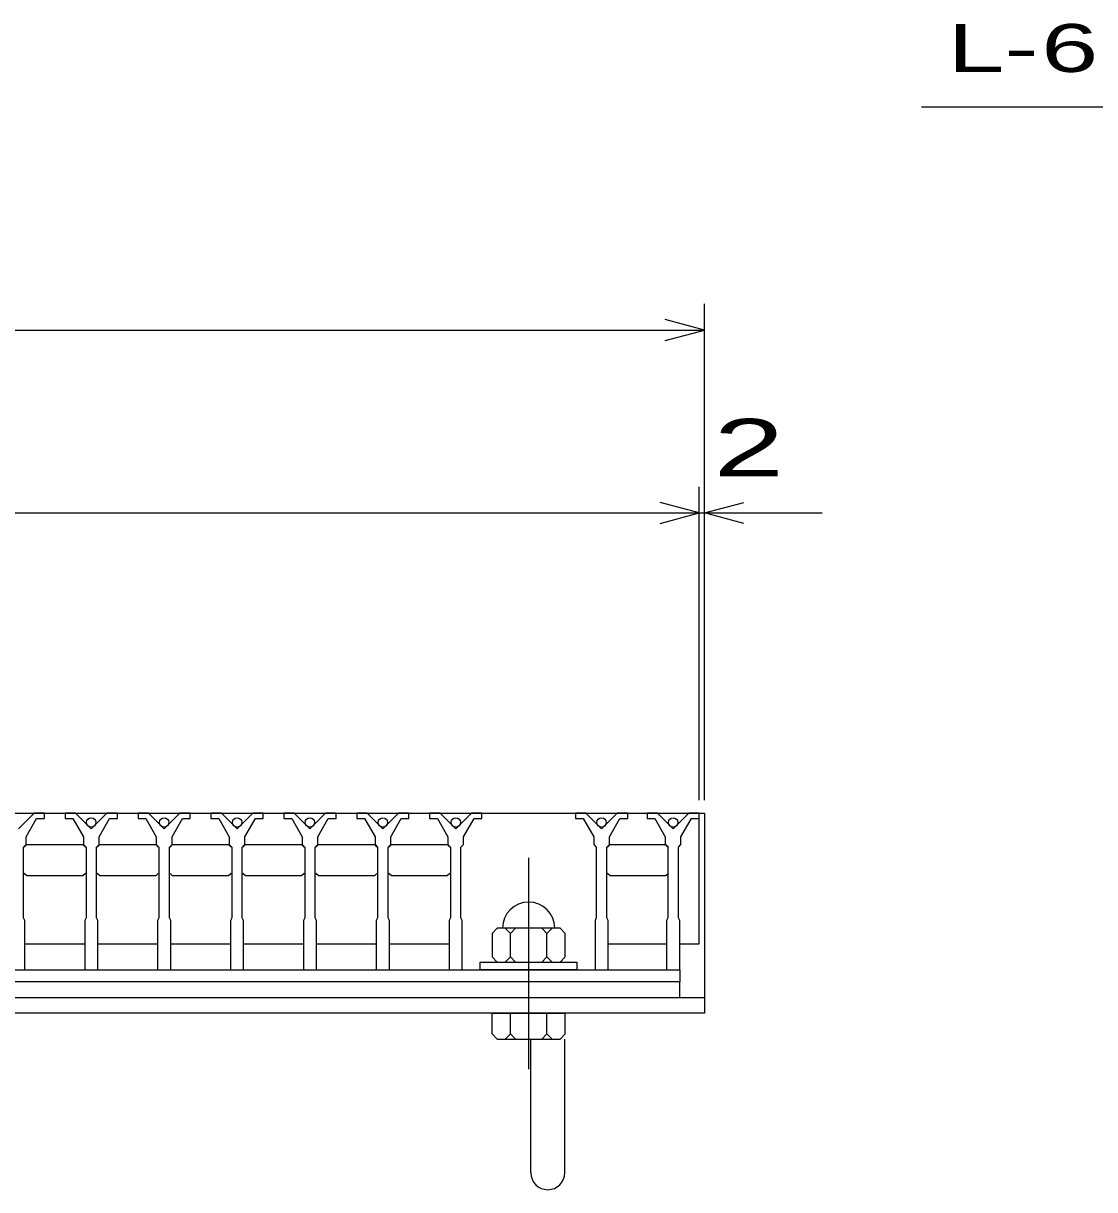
# Model space of a CAD drawing. Units: millimetres, scale not verified. Extents: x -1820 to 1731, y -1282 to 1054.
# Drawn here: x -610.7 to -200.7, y -716.1 to -269.6 of the extents above; entities that cross this region are included whole.
import ezdxf
from ezdxf.enums import TextEntityAlignment as Align

# ---------------------------------------------------------------- set-up
doc = ezdxf.new("R2010")
doc.units = ezdxf.units.MM
doc.header["$LTSCALE"] = 10
doc.linetypes.add('CHAIN', pattern=[18.5, 12, -1.5, 3.5, -1.5])
for name, color, linetype, lineweight in [('16', 3, 'Continuous', 25), ('19', 6, 'Continuous', 25), ('22', 2, 'Continuous', 25)]:
    doc.layers.add(name, color=color, linetype=linetype, lineweight=lineweight)
doc.styles.add('ベクトル', font='')
doc.styles.get('ベクトル').set_extended_font_data('ベクトル')

msp = doc.modelspace()

# ---------------------------------------------------------------- linework, layer by layer
at = {"layer": '16'}
for p, q in [((-1348, -572), (-352, -572)), ((-606.6, -572), (-612.6, -578)), ((-609.6, -581), (-605.6, -574)), ((-602.6, -572), (-606.6, -572)), ((-605.6, -574), (-602.6, -574)), ((-602.6, -574), (-602.6, -572)), ((-594.7, -572), (-594.7, -574)), ((-590.7, -572), (-594.7, -572)), ((-594.7, -574), (-591.7, -574)), ((-591.7, -574), (-587.7, -581)), ((-584.7, -578), (-590.7, -572)), ((-578.7, -572), (-584.7, -578)), ((-581.7, -581), (-577.7, -574)), ((-574.7, -572), (-578.7, -572)), ((-577.7, -574), (-574.7, -574)), ((-574.7, -574), (-574.7, -572)), ((-566.8, -572), (-566.8, -574)), ((-562.8, -572), (-566.8, -572)), ((-566.8, -574), (-563.8, -574)), ((-563.8, -574), (-559.8, -581)), ((-556.8, -578), (-562.8, -572)), ((-550.8, -572), (-556.8, -578)), ((-553.8, -581), (-549.8, -574)), ((-546.8, -572), (-550.8, -572)), ((-549.8, -574), (-546.8, -574)), ((-546.8, -574), (-546.8, -572)), ((-538.9, -572), (-538.9, -574)), ((-534.9, -572), (-538.9, -572)), ((-538.9, -574), (-535.9, -574)), ((-535.9, -574), (-531.9, -581)), ((-528.9, -578), (-534.9, -572)), ((-522.9, -572), (-528.9, -578)), ((-525.9, -581), (-521.9, -574)), ((-518.9, -572), (-522.9, -572)), ((-521.9, -574), (-518.9, -574)), ((-518.9, -574), (-518.9, -572)), ((-511, -572), (-511, -574)), ((-507, -572), (-511, -572)), ((-511, -574), (-508, -574)), ((-508, -574), (-504, -581)), ((-501, -578), (-507, -572)), ((-495, -572), (-501, -578)), ((-498, -581), (-494, -574)), ((-491, -572), (-495, -572)), ((-494, -574), (-491, -574)), ((-491, -574), (-491, -572)), ((-483.1, -572), (-483.1, -574)), ((-479.1, -572), (-483.1, -572)), ((-483.1, -574), (-480.1, -574)), ((-480.1, -574), (-476.1, -581)), ((-473.1, -578), (-479.1, -572)), ((-467.1, -572), (-473.1, -578)), ((-470.1, -581), (-466.1, -574)), ((-463.1, -572), (-467.1, -572)), ((-466.1, -574), (-463.1, -574)), ((-463.1, -574), (-463.1, -572)), ((-455.2, -572), (-455.2, -574)), ((-451.2, -572), (-455.2, -572)), ((-455.2, -574), (-452.2, -574)), ((-452.2, -574), (-448.2, -581)), ((-445.2, -578), (-451.2, -572)), ((-439.2, -572), (-445.2, -578)), ((-442.2, -581), (-438.2, -574)), ((-435.2, -572), (-439.2, -572)), ((-438.2, -574), (-435.2, -574)), ((-435.2, -574), (-435.2, -572)), ((-399.4, -572), (-399.4, -574)), ((-395.4, -572), (-399.4, -572)), ((-399.4, -574), (-396.4, -574)), ((-396.4, -574), (-392.4, -581)), ((-389.4, -578), (-395.4, -572)), ((-383.4, -572), (-389.4, -578)), ((-386.4, -581), (-382.4, -574)), ((-379.4, -572), (-383.4, -572)), ((-382.4, -574), (-379.4, -574)), ((-379.4, -574), (-379.4, -572)), ((-372, -572), (-372, -574)), ((-368, -572), (-372, -572)), ((-372, -574), (-369, -574)), ((-369, -574), (-365, -581)), ((-362, -578), (-368, -572)), ((-356, -572), (-362, -578)), ((-359, -581), (-355, -574)), ((-352, -572), (-356, -572)), ((-355, -574), (-352, -574)), ((-352, -574), (-352, -572)), ((-352, -622), (-352, -572)), ((-610.6, -585), (-609.6, -584)), ((-610.35, -585), (-609.35, -584)), ((-609.6, -584), (-609.6, -581)), ((-609.35, -584), (-587.95, -584)), ((-587.95, -584), (-586.95, -585)), ((-587.7, -581), (-587.7, -584)), ((-587.7, -584), (-586.7, -585)), ((-582.7, -585), (-581.7, -584)), ((-582.45, -585), (-581.45, -584)), ((-581.7, -584), (-581.7, -581)), ((-581.45, -584), (-560.05, -584)), ((-560.05, -584), (-559.05, -585)), ((-559.8, -581), (-559.8, -584)), ((-559.8, -584), (-558.8, -585)), ((-554.8, -585), (-553.8, -584)), ((-554.55, -585), (-553.55, -584)), ((-553.8, -584), (-553.8, -581)), ((-553.55, -584), (-532.15, -584)), ((-532.15, -584), (-531.15, -585)), ((-531.9, -581), (-531.9, -584)), ((-531.9, -584), (-530.9, -585)), ((-526.9, -585), (-525.9, -584)), ((-526.65, -585), (-525.65, -584)), ((-525.9, -584), (-525.9, -581)), ((-525.65, -584), (-504.25, -584)), ((-504.25, -584), (-503.25, -585)), ((-504, -581), (-504, -584)), ((-504, -584), (-503, -585)), ((-499, -585), (-498, -584)), ((-498.75, -585), (-497.75, -584)), ((-498, -584), (-498, -581)), ((-497.75, -584), (-476.35, -584)), ((-476.35, -584), (-475.35, -585)), ((-476.1, -581), (-476.1, -584)), ((-476.1, -584), (-475.1, -585)), ((-471.1, -585), (-470.1, -584)), ((-470.85, -585), (-469.85, -584)), ((-470.1, -584), (-470.1, -581)), ((-469.85, -584), (-448.45, -584)), ((-448.45, -584), (-447.45, -585)), ((-448.2, -581), (-448.2, -584)), ((-448.2, -584), (-447.2, -585)), ((-443.2, -585), (-442.2, -584)), ((-442.2, -584), (-442.2, -581)), ((-392.4, -581), (-392.4, -584)), ((-392.4, -584), (-391.4, -585)), ((-387.4, -585), (-386.4, -584)), ((-387.15, -585), (-386.15, -584)), ((-386.4, -584), (-386.4, -581)), ((-386.15, -584), (-364.75, -584)), ((-365, -581), (-365, -584)), ((-365, -584), (-364, -585)), ((-364.75, -584), (-363.75, -585)), ((-360, -585), (-359, -584)), ((-359, -584), (-359, -581)), ((-610.6, -612), (-610.6, -585)), ((-586.7, -585), (-586.7, -612)), ((-582.7, -612), (-582.7, -585)), ((-558.8, -585), (-558.8, -612)), ((-554.8, -612), (-554.8, -585)), ((-530.9, -585), (-530.9, -612)), ((-526.9, -612), (-526.9, -585)), ((-503, -585), (-503, -612)), ((-499, -612), (-499, -585)), ((-475.1, -585), (-475.1, -612)), ((-471.1, -612), (-471.1, -585)), ((-447.2, -585), (-447.2, -612)), ((-443.2, -612), (-443.2, -585)), ((-391.4, -585), (-391.4, -612)), ((-387.4, -612), (-387.4, -585)), ((-364, -585), (-364, -612)), ((-360, -612), (-360, -585)), ((-609.35, -596), (-610.35, -595)), ((-587.95, -596), (-609.35, -596)), ((-586.95, -595), (-587.95, -596)), ((-581.45, -596), (-582.45, -595)), ((-560.05, -596), (-581.45, -596)), ((-559.05, -595), (-560.05, -596)), ((-553.55, -596), (-554.55, -595)), ((-532.15, -596), (-553.55, -596)), ((-531.15, -595), (-532.15, -596)), ((-525.65, -596), (-526.65, -595)), ((-504.25, -596), (-525.65, -596)), ((-503.25, -595), (-504.25, -596)), ((-497.75, -596), (-498.75, -595)), ((-476.35, -596), (-497.75, -596)), ((-475.35, -595), (-476.35, -596)), ((-469.85, -596), (-470.85, -595)), ((-448.45, -596), (-469.85, -596)), ((-447.45, -595), (-448.45, -596)), ((-386.15, -596), (-387.15, -595)), ((-364.75, -596), (-386.15, -596)), ((-363.75, -595), (-364.75, -596)), ((-610.1, -613), (-610.6, -612)), ((-610.1, -632), (-610.1, -613)), ((-586.7, -612), (-587.2, -613)), ((-587.2, -613), (-587.2, -632)), ((-582.2, -613), (-582.7, -612)), ((-582.2, -632), (-582.2, -613)), ((-558.8, -612), (-559.3, -613)), ((-559.3, -613), (-559.3, -632)), ((-554.3, -613), (-554.8, -612)), ((-554.3, -632), (-554.3, -613)), ((-530.9, -612), (-531.4, -613)), ((-531.4, -613), (-531.4, -632)), ((-526.4, -613), (-526.9, -612)), ((-526.4, -632), (-526.4, -613)), ((-503, -612), (-503.5, -613)), ((-503.5, -613), (-503.5, -632)), ((-498.5, -613), (-499, -612)), ((-498.5, -632), (-498.5, -613)), ((-475.1, -612), (-475.6, -613)), ((-475.6, -613), (-475.6, -632)), ((-470.6, -613), (-471.1, -612)), ((-470.6, -632), (-470.6, -613)), ((-447.2, -612), (-447.7, -613)), ((-447.7, -613), (-447.7, -632)), ((-442.7, -613), (-443.2, -612)), ((-442.7, -632), (-442.7, -613)), ((-429.3, -616), (-431.3, -618)), ((-405.3, -616), (-429.3, -616)), ((-424.3, -618), (-426.3, -616)), ((-422.3, -616), (-424.3, -618)), ((-410.3, -618), (-412.3, -616)), ((-408.3, -616), (-410.3, -618)), ((-403.3, -618), (-405.3, -616)), ((-391.4, -612), (-391.9, -613)), ((-391.9, -613), (-391.9, -632)), ((-386.9, -613), (-387.4, -612)), ((-386.9, -632), (-386.9, -613)), ((-364, -612), (-364.5, -613)), ((-364.5, -613), (-364.5, -632)), ((-359.5, -613), (-360, -612)), ((-359.5, -632), (-359.5, -613)), ((-431.3, -618), (-431.3, -627)), ((-424.3, -627), (-424.3, -618)), ((-410.3, -627), (-410.3, -618)), ((-403.3, -627), (-403.3, -618)), ((-610.1, -622), (-587.2, -622)), ((-582.2, -622), (-559.3, -622)), ((-554.3, -622), (-531.4, -622)), ((-526.4, -622), (-503.5, -622)), ((-498.5, -622), (-475.6, -622)), ((-470.6, -622), (-447.7, -622)), ((-386.9, -622), (-364.5, -622)), ((-359.5, -622), (-352, -622)), ((-435.8, -632), (-435.8, -629)), ((-435.8, -629), (-398.8, -629)), ((-431.3, -627), (-429.3, -629)), ((-426.3, -629), (-424.3, -627)), ((-424.3, -627), (-422.3, -629)), ((-412.3, -629), (-410.3, -627)), ((-410.3, -627), (-408.3, -629)), ((-405.3, -629), (-403.3, -627)), ((-398.8, -629), (-398.8, -632)), ((-1340.5, -632), (-359.5, -632)), ((-615.1, -632), (-610.1, -632)), ((-587.2, -632), (-582.2, -632)), ((-559.3, -632), (-554.3, -632)), ((-531.4, -632), (-526.4, -632)), ((-503.5, -632), (-498.5, -632)), ((-475.6, -632), (-470.6, -632)), ((-447.7, -632), (-442.7, -632)), ((-398.8, -632), (-435.8, -632)), ((-391.9, -632), (-386.9, -632)), ((-364.5, -632), (-359.5, -632)), ((-359.5, -632), (-359.5, -636.5)), ((-359.5, -636.5), (-1340.5, -636.5)), ((-359.5, -642.5), (-359.5, -636.5)), ((-1340.5, -642.5), (-359.5, -642.5))]:
    msp.add_line(p, q, dxfattribs=at)
at = {"layer": '16', "linetype": 'CHAIN'}
msp.add_line((-417.3, -589), (-417.3, -670), dxfattribs=at)
at = {"layer": '16'}
for centre in [(-584.7, -575.5), (-556.8, -575.5), (-528.9, -575.5), (-501, -575.5), (-473.1, -575.5), (-445.2, -575.5), (-389.4, -575.5), (-362, -575.5)]:
    msp.add_circle(centre, 1.8, dxfattribs=at)
msp.add_arc((-417.3, -616), 10, 0, 180, dxfattribs=at)
at = {"layer": '19'}
for p, q in [((-352, -572), (-350, -572)), ((-350, -572), (-350, -642.5)), ((-1350, -642.5), (-350, -642.5)), ((-350, -642.5), (-350, -648.5)), ((-350, -648.5), (-1350, -648.5)), ((-431.3, -656.5), (-431.3, -648.5)), ((-431.3, -648.5), (-403.3, -648.5)), ((-424.3, -656.5), (-424.3, -648.5)), ((-410.3, -656.5), (-410.3, -648.5)), ((-403.3, -656.5), (-403.3, -648.5)), ((-431.3, -656.5), (-429.3, -658.5)), ((-429.3, -658.5), (-405.3, -658.5)), ((-424.3, -656.5), (-426.3, -658.5)), ((-422.3, -658.5), (-424.3, -656.5)), ((-416.5, -709.61), (-416.5, -658.5)), ((-410.3, -656.5), (-412.3, -658.5)), ((-408.3, -658.5), (-410.3, -656.5)), ((-405.3, -658.5), (-403.3, -656.5)), ((-403.5, -709.61), (-403.5, -658.5))]:
    msp.add_line(p, q, dxfattribs=at)
msp.add_arc((-410, -709.61), 6.5, 180, 0, dxfattribs=at)
at = {"layer": '22', "color": 4}
for p, q in [((-267, -301.5), (-67, -301.5)), ((-350, -567), (-350, -377)), ((-350, -387), (-365, -383)), ((-1350, -387), (-350, -387)), ((-365, -391), (-350, -387)), ((-352, -567), (-352, -447)), ((-350, -567), (-350, -447)), ((-352, -457), (-367, -453)), ((-350, -457), (-335, -453)), ((-1348, -457), (-352, -457)), ((-367, -461), (-352, -457)), ((-352, -457), (-350, -457)), ((-335, -461), (-350, -457)), ((-350, -457), (-305, -457))]:
    msp.add_line(p, q, dxfattribs=at)

# ---------------------------------------------------------------- texts
at = {"layer": '22', "style": 'ベクトル'}
for s, height, width, p in [('L-', 18.33, 1.6, (-257, -279)), (' 6 ', 18.33, 1.6, (-232, -279)), (' 2 ', 21.99, 1.65, (-360, -432))]:
    msp.add_text(s, height=height, dxfattribs=dict(at, width=width)).set_placement(p, align=Align.MIDDLE_LEFT)

doc.saveas('drawing.dxf')
